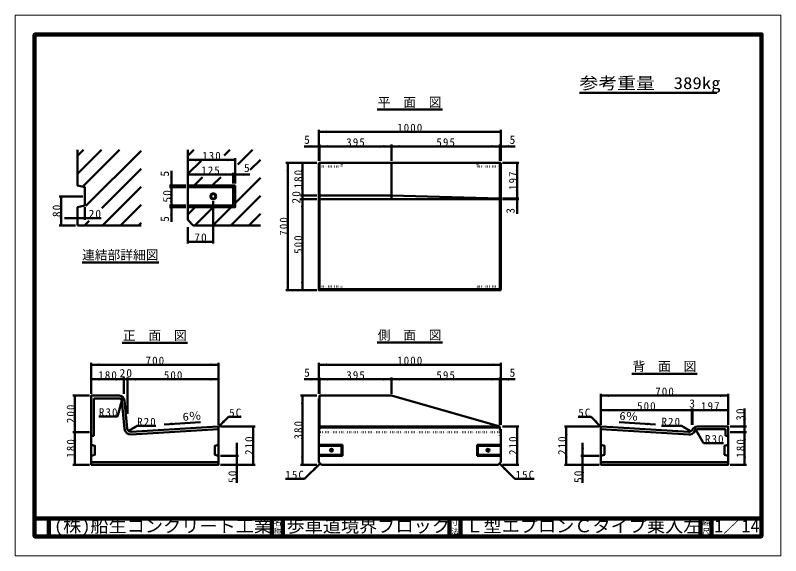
# Model space of a CAD drawing. Units: millimetres, scale not verified, with parts at other scales. Extents: x -2102 to 2102, y -1485 to 1485.
import ezdxf
from ezdxf.enums import TextEntityAlignment as Align

# ---------------------------------------------------------------- set-up
doc = ezdxf.new("R2010")
doc.units = ezdxf.units.MM
doc.header["$LTSCALE"] = 5
doc.linetypes.add('DOTTED', pattern=[1.75, 0.25, -1.5])
doc.layers.add('0-0_V-nasSTD', color=7, linetype='Continuous', lineweight=50)
doc.layers.add('0-1_0', color=7, linetype='Continuous', lineweight=50)
doc.styles.add('ＭＳ ゴシック', font='')
doc.styles.get('ＭＳ ゴシック').set_extended_font_data('MS Gothic')

msp = doc.modelspace()

# ---------------------------------------------------------------- linework, layer by layer
at = {"layer": '0-0_V-nasSTD', "lineweight": 100}
for p, q in [((-1997.5, 1380), (-1997.5, -1380)), ((-1917.5, -1280), (-1917.5, -1380)), ((-692.5, -1280), (-692.5, -1380)), ((-632.5, -1280), (-632.5, -1380)), ((282.5, -1280), (282.5, -1380)), ((342.5, -1280), (342.5, -1380)), ((1662.5, -1280), (1662.5, -1380)), ((1722.5, -1280), (1722.5, -1380)), ((-1997.5, -1380), (1997.5, -1380))]:
    msp.add_line(p, q, dxfattribs=at)
at = {"layer": '0-0_V-nasSTD'}
for p, q in [((-435.588, 854.629), (-435.588, 684.629)), ((564.412, 844.629), (-435.588, 844.629)), ((564.412, 854.629), (564.412, 684.629)), ((-435.588, 764.629), (-515.588, 764.629)), ((-435.588, 764.629), (-430.588, 764.629)), ((-430.588, 774.629), (-430.588, 684.629)), ((-35.588, 764.629), (-430.588, 764.629)), ((-35.588, 774.629), (-35.588, 684.629)), ((559.412, 764.629), (-35.588, 764.629)), ((559.412, 774.629), (559.412, 684.629)), ((564.412, 764.629), (559.412, 764.629)), ((564.412, 764.629), (644.412, 764.629)), ((-1761.343, 712.323), (-1728.62, 745.047)), ((-1761.343, 613.328), (-1629.625, 745.047)), ((-1732.772, 542.904), (-1530.63, 745.047)), ((-1714.272, 437.409), (-1411.343, 740.338)), ((-1154.793, 745.047), (-1154.793, 360.047)), ((-1154.793, 712.323), (-1122.069, 745.047)), ((-924.08, 745.047), (-954.937, 714.189)), ((-880.651, 664.48), (-800.085, 745.047)), ((-1154.793, 690.047), (-894.793, 690.047)), ((-1154.793, 613.328), (-1082.217, 685.905)), ((-894.793, 700.047), (-894.793, 560.047)), ((-811.528, 634.942), (-754.793, 691.343)), ((-615.588, 674.629), (-445.588, 674.629)), ((-605.588, 674.629), (-605.588, -25.371)), ((-525.588, 674.629), (-525.588, 494.629)), ((564.412, 674.629), (-435.588, 674.629)), ((-430.588, 674.629), (-430.588, -25.371)), ((-35.588, 474.629), (-35.588, 674.629)), ((559.412, 674.629), (559.412, -25.371)), ((564.412, 674.629), (564.412, -25.371)), ((664.412, 674.629), (574.412, 674.629)), ((654.412, 674.629), (654.412, 477.629)), ((-1627.011, 425.676), (-1411.343, 641.343)), ((-1244.793, 550.047), (-1244.793, 630.047)), ((-1154.793, 610.047), (-904.793, 610.047)), ((-1119.08, 550.047), (-1073.222, 595.905)), ((-1020.085, 550.047), (-974.227, 595.905)), ((-904.793, 620.047), (-904.793, 560.047)), ((-904.793, 610.047), (-894.793, 610.047)), ((-894.793, 610.047), (-814.793, 610.047)), ((-894.793, 452.348), (-754.793, 592.348)), ((-1254.793, 550.047), (-1164.793, 550.047)), ((-1154.793, 425.047), (-1154.793, 555.047)), ((-1154.793, 550.047), (-894.793, 550.047)), ((-904.793, 540.047), (-894.793, 550.047)), ((-1623.645, 330.047), (-1411.343, 542.348)), ((-1254.793, 540.047), (-1164.793, 540.047)), ((-1731.343, 490.047), (-1861.343, 490.047)), ((-1851.343, 490.047), (-1851.343, 330.047)), ((-1014.793, 464.047), (-1014.793, 230.047)), ((-918.1, 330.047), (-754.793, 493.353)), ((-535.588, 494.629), (-445.588, 494.629)), ((-535.588, 474.629), (-445.588, 474.629)), ((-525.588, 474.629), (-525.588, 494.629)), ((-525.588, -25.371), (-525.588, 474.629)), ((564.412, 474.629), (-435.588, 474.629)), ((664.412, 477.629), (574.412, 477.629)), ((664.412, 474.629), (574.412, 474.629)), ((654.412, 474.629), (654.412, 477.629)), ((654.412, 474.629), (654.412, 394.629)), ((-1761.343, 430.047), (-1761.343, 330.047)), ((-1721.343, 430.047), (-1721.343, 360.047)), ((-1524.65, 330.047), (-1411.343, 443.353)), ((-1254.793, 440.047), (-1164.793, 440.047)), ((-1254.793, 430.047), (-1164.793, 430.047)), ((-1244.793, 430.047), (-1244.793, 350.047)), ((-1154.793, 440.047), (-904.793, 440.047)), ((-1154.793, 390.338), (-1115.085, 430.047)), ((-1116.09, 330.047), (-1016.09, 430.047)), ((-1017.095, 330.047), (-917.095, 430.047)), ((-904.793, 440.047), (-894.793, 430.047)), ((-819.105, 330.047), (-754.793, 394.358)), ((-1831.343, 370.047), (-1761.343, 370.047)), ((-1722.64, 330.047), (-1697.452, 355.235)), ((-1425.655, 330.047), (-1411.343, 344.358)), ((-1154.793, 360.047), (-1124.793, 330.047)), ((-1771.343, 330.047), (-1861.343, 330.047)), ((-1411.343, 330.047), (-1761.343, 330.047)), ((-1154.793, 230.047), (-1154.793, 320.047)), ((-1124.793, 330.047), (-754.793, 330.047)), ((-1154.793, 240.047), (-1014.793, 240.047)), ((-615.588, -25.371), (-445.588, -25.371)), ((559.412, -20.371), (-430.588, -20.371)), ((-1685.588, -425.371), (-1685.588, -595.371)), ((-1685.588, -435.371), (-985.588, -435.371)), ((-985.588, -425.371), (-985.588, -765.371)), ((-435.588, -425.371), (-435.588, -595.371)), ((564.412, -435.371), (-435.588, -435.371)), ((564.412, -425.371), (564.412, -765.371)), ((-1685.588, -515.371), (-1505.588, -515.371)), ((-1505.588, -505.371), (-1505.588, -595.371)), ((-1505.588, -515.371), (-1485.588, -515.371)), ((-1485.588, -505.371), (-1485.588, -705.371)), ((-1485.588, -515.371), (-985.588, -515.371)), ((-435.588, -515.371), (-515.588, -515.371)), ((-435.588, -515.371), (-430.588, -515.371)), ((-430.588, -505.371), (-430.588, -595.371)), ((-35.588, -515.371), (-430.588, -515.371)), ((-35.588, -505.371), (-35.588, -595.371)), ((559.412, -515.371), (-35.588, -515.371)), ((559.412, -505.371), (559.412, -765.371)), ((564.412, -515.371), (559.412, -515.371)), ((564.412, -515.371), (644.412, -515.371)), ((-1695.588, -605.371), (-1785.588, -605.371)), ((-1775.588, -605.371), (-1775.588, -805.371)), ((-1670.588, -620.371), (-1532.738, -620.371)), ((-1670.588, -825.371), (-1670.588, -620.371)), ((-1512.608, -613.127), (-1541.078, -719.379)), ((-535.588, -605.371), (-445.588, -605.371)), ((-525.588, -605.371), (-525.588, -985.371)), ((-435.588, -620.371), (-435.588, -970.371)), ((-435.588, -620.371), (-430.588, -620.371)), ((-35.588, -605.371), (559.412, -775.371)), ((1114.412, -595.371), (1114.412, -765.371)), ((1814.412, -605.371), (1114.412, -605.371)), ((1814.412, -595.371), (1814.412, -765.371)), ((-1517.812, -633.878), (-1502.428, -787.727)), ((-1502.887, -632.386), (-1487.502, -786.234)), ((1614.412, -685.371), (1114.412, -685.371)), ((1614.412, -675.371), (1614.412, -765.371)), ((1617.412, -685.371), (1614.412, -685.371)), ((1617.412, -675.371), (1617.412, -765.371)), ((1814.412, -685.371), (1617.412, -685.371)), ((1904.412, -775.371), (1904.412, -675.371)), ((-1643.078, -719.379), (-1541.078, -719.379)), ((-1285.222, -763.227), (-1085.588, -751.128)), ((-988.088, -777.871), (-931.52, -721.302)), ((-931.52, -721.302), (-861.52, -721.302)), ((1060.343, -721.302), (990.343, -721.302)), ((1116.912, -777.871), (1060.343, -721.302)), ((1414.045, -763.227), (1214.412, -751.128)), ((-1480.566, -799.472), (-1432.935, -771.972)), ((-990.588, -775.371), (-1466.391, -804.207)), ((-985.588, -790.095), (-1465.484, -819.18)), ((-1432.935, -771.972), (-1330.935, -771.972)), ((-990.588, -775.371), (-985.588, -780.371)), ((-975.588, -775.371), (-785.588, -775.371)), ((-795.588, -775.371), (-795.588, -985.371)), ((-430.588, -790.095), (-435.588, -790.095)), ((559.412, -775.371), (-430.588, -775.371)), ((559.412, -780.371), (-430.588, -780.371)), ((564.412, -970.371), (564.412, -790.095)), ((664.412, -775.371), (574.412, -775.371)), ((654.412, -775.371), (654.412, -985.371)), ((1104.412, -775.371), (914.412, -775.371)), ((924.412, -775.371), (924.412, -985.371)), ((1119.412, -775.371), (1114.412, -780.371)), ((1114.412, -790.095), (1597.064, -819.347)), ((1119.412, -775.371), (1597.971, -804.374)), ((1447.72, -771.432), (1557.72, -771.432)), ((1609.682, -801.432), (1557.72, -771.432)), ((1628.632, -779.949), (1678.632, -866.551)), ((1799.412, -790.371), (1644.561, -790.371)), ((1799.412, -825.371), (1799.412, -790.371)), ((1824.412, -775.371), (1914.412, -775.371)), ((1904.412, -775.371), (1904.412, -805.371)), ((-1695.588, -805.371), (-1785.588, -805.371)), ((-1775.588, -805.371), (-1775.588, -985.371)), ((-1670.588, -825.371), (-1685.588, -825.371)), ((1799.412, -825.371), (1814.412, -825.371)), ((1824.412, -805.371), (1914.412, -805.371)), ((1904.412, -805.371), (1904.412, -985.371)), ((-885.588, -865.371), (-885.588, -935.371)), ((-435.588, -875.371), (-305.588, -875.371)), ((-435.588, -880.371), (-310.588, -880.371)), ((-305.588, -875.371), (-305.588, -935.371)), ((434.412, -875.371), (564.412, -875.371)), ((434.412, -875.371), (434.412, -935.371)), ((434.412, -875.371), (439.412, -880.371)), ((439.412, -880.371), (564.412, -880.371)), ((439.412, -930.371), (439.412, -880.371)), ((1014.412, -865.371), (1014.412, -935.371)), ((1678.632, -866.551), (1788.632, -866.551)), ((-975.588, -935.371), (-875.588, -935.371)), ((-885.588, -935.371), (-885.588, -985.371)), ((-435.588, -930.371), (-310.588, -930.371)), ((-435.588, -935.371), (-305.588, -935.371)), ((-310.588, -930.371), (-305.588, -935.371)), ((439.412, -930.371), (434.412, -935.371)), ((434.412, -935.371), (564.412, -935.371)), ((439.412, -930.371), (564.412, -930.371)), ((1104.412, -935.371), (1004.412, -935.371)), ((1014.412, -935.371), (1014.412, -985.371)), ((-1695.588, -985.371), (-1785.588, -985.371)), ((-985.588, -970.371), (-1685.588, -970.371)), ((-975.588, -985.371), (-785.588, -985.371)), ((-885.588, -985.371), (-885.588, -1085.371)), ((-535.588, -985.371), (-445.588, -985.371)), ((-428.088, -977.871), (-512.941, -1062.724)), ((-435.588, -970.371), (-420.588, -985.371)), ((-420.588, -985.371), (549.412, -985.371)), ((564.412, -970.371), (549.412, -985.371)), ((556.912, -977.871), (641.765, -1062.724)), ((664.412, -985.371), (574.412, -985.371)), ((1104.412, -985.371), (914.412, -985.371)), ((1014.412, -985.371), (1014.412, -1085.371)), ((1114.412, -970.371), (1814.412, -970.371)), ((1824.412, -985.371), (1914.412, -985.371)), ((-512.941, -1062.724), (-618.941, -1062.724)), ((641.765, -1062.724), (747.765, -1062.724))]:
    msp.add_line(p, q, dxfattribs=at)
at = {"layer": '0-0_V-nasSTD', "linetype": 'DOTTED'}
for p, q in [((-305.588, 674.629), (-310.588, 654.629)), ((-435.588, 654.629), (-310.588, 654.629)), ((-435.588, -5.371), (-310.588, -5.371)), ((-305.588, -25.371), (-310.588, -5.371)), ((-430.588, -790.095), (-430.588, -825.371)), ((559.412, -790.095), (559.412, -825.371)), ((564.412, -805.383), (-435.588, -805.383)), ((-435.588, -825.371), (-430.588, -825.371)), ((564.412, -825.371), (559.412, -825.371))]:
    msp.add_line(p, q, dxfattribs=at)
at = {"layer": '0-0_V-nasSTD', "lineweight": 18}
for points in [[(-2102.5, -1485), (-2102.5, 1485), (2102.5, 1485), (2102.5, -1485)], [(-2002.5, -1385), (-2002.5, 1385), (2002.5, 1385), (2002.5, -1385)]]:
    msp.add_lwpolyline(points, close=True, dxfattribs=at)
at = {"layer": '0-0_V-nasSTD', "lineweight": 100}
msp.add_lwpolyline([(1997.5, -1380), (1997.5, 1380), (-1997.5, 1380)], dxfattribs=at)
at = {"layer": '0-0_V-nasSTD'}
for points in [[(-1761.343, 745.047), (-1761.343, 550.047), (-1721.343, 540.047), (-1721.343, 440.047), (-1761.343, 430.047)], [(-435.588, 674.629), (-435.588, -25.371), (564.412, -25.371)], [(-1244.793, 550.047), (-1244.793, 540.047), (-1244.793, 440.047), (-1244.793, 430.047)], [(-894.793, 550.047), (-894.793, 430.047), (-1154.793, 430.047)], [(-1154.793, 540.047), (-904.793, 540.047), (-904.793, 440.047)], [(-435.588, 494.629), (-35.588, 494.629), (559.412, 477.629), (564.412, 477.629)], [(-1761.343, 370.047), (-1721.343, 370.047), (-1631.343, 370.047)], [(-985.588, -780.371), (-985.588, -985.371), (-1685.588, -985.371), (-1685.588, -605.371), (-1532.738, -605.371)], [(-35.588, -605.371), (-430.588, -605.371), (-430.588, -790.095)], [(559.412, -775.371), (559.412, -790.095), (564.412, -790.095)], [(1114.412, -780.371), (1114.412, -985.371), (1814.412, -985.371), (1814.412, -775.371), (1644.561, -775.371)], [(-1685.588, -875.371), (-1665.588, -880.371), (-1665.588, -930.371), (-1685.588, -935.371)], [(-985.588, -875.371), (-1005.588, -880.371), (-1005.588, -930.371), (-985.588, -935.371)], [(-310.588, -930.371), (-310.588, -880.371), (-305.588, -875.371)], [(1114.412, -875.371), (1134.412, -880.371), (1134.412, -930.371), (1114.412, -935.371)], [(1814.412, -875.371), (1794.412, -880.371), (1794.412, -930.371), (1814.412, -935.371)]]:
    msp.add_lwpolyline(points, dxfattribs=at)
at = {"layer": '0-0_V-nasSTD', "linetype": 'DOTTED'}
for points in [[(434.412, 674.629), (439.412, 654.629), (564.412, 654.629)], [(434.412, -25.371), (439.412, -5.371), (564.412, -5.371)]]:
    msp.add_lwpolyline(points, dxfattribs=at)
at = {"layer": '0-0_V-nasSTD'}
for centre, radius in [((-1014.793, 490.047), 16), ((-1014.793, 490.047), 12), ((-365.588, -905.371), 8), ((-365.588, -905.371), 6), ((494.412, -905.371), 8), ((494.412, -905.371), 6)]:
    msp.add_circle(centre, radius, dxfattribs=at)
for centre, radius, start, end in [((-1532.738, -635.371), 30, 5.71059, 90), ((-1532.738, -635.371), 15, 5.71059, 90), ((-1467.601, -784.244), 35, 185.71059, 273.46823), ((-1467.601, -784.244), 20, 185.71059, 273.46823), ((1599.181, -784.411), 20, 266.53177, 336.81163), ((1644.561, -805.371), 30, 90, 154.14115), ((1644.561, -805.371), 15, 90, 157.20782), ((1599.181, -784.411), 35, 266.53177, 334.35292)]:
    msp.add_arc(centre, radius, start, end, dxfattribs=at)
for points in [[(-435.588, 844.629), (-390.588, 837.129), (-390.588, 852.129)], [(519.412, 837.129), (519.412, 852.129), (564.412, 844.629)], [(-480.588, 757.129), (-480.588, 772.129), (-435.588, 764.629)], [(-430.588, 764.629), (-385.588, 757.129), (-385.588, 772.129)], [(-80.588, 757.129), (-80.588, 772.129), (-35.588, 764.629)], [(-35.588, 764.629), (9.412, 757.129), (9.412, 772.129)], [(514.412, 757.129), (514.412, 772.129), (559.412, 764.629)], [(514.412, 757.129), (514.412, 772.129), (559.412, 764.629)], [(564.412, 764.629), (609.412, 757.129), (609.412, 772.129)], [(-1154.793, 690.047), (-1109.793, 682.547), (-1109.793, 697.547)], [(-939.793, 682.547), (-939.793, 697.547), (-894.793, 690.047)], [(-613.088, 629.629), (-605.588, 674.629), (-598.088, 629.629)], [(-533.088, 629.629), (-525.588, 674.629), (-518.088, 629.629)], [(646.912, 629.629), (654.412, 674.629), (661.912, 629.629)], [(-1252.293, 595.047), (-1244.793, 550.047), (-1237.293, 595.047)], [(-1154.793, 610.047), (-1109.793, 602.547), (-1109.793, 617.547)], [(-949.793, 602.547), (-949.793, 617.547), (-904.793, 610.047)], [(-894.793, 610.047), (-849.793, 602.547), (-849.793, 617.547)], [(-1252.293, 495.047), (-1244.793, 540.047), (-1237.293, 495.047)], [(-533.088, 539.629), (-525.588, 494.629), (-518.088, 539.629)], [(646.912, 522.629), (654.412, 477.629), (661.912, 522.629)], [(-1858.843, 445.047), (-1851.343, 490.047), (-1843.843, 445.047)], [(-1252.293, 485.047), (-1244.793, 440.047), (-1237.293, 485.047)], [(-533.088, 429.629), (-525.588, 474.629), (-518.088, 429.629)], [(646.912, 429.629), (654.412, 474.629), (661.912, 429.629)], [(-1252.293, 385.047), (-1244.793, 430.047), (-1237.293, 385.047)], [(-1858.843, 375.047), (-1851.343, 330.047), (-1843.843, 375.047)], [(-1806.343, 362.547), (-1806.343, 377.547), (-1761.343, 370.047)], [(-1721.343, 370.047), (-1676.343, 362.547), (-1676.343, 377.547)], [(-1154.793, 240.047), (-1109.793, 232.547), (-1109.793, 247.547)], [(-1059.793, 232.547), (-1059.793, 247.547), (-1014.793, 240.047)], [(-613.088, 19.629), (-605.588, -25.371), (-598.088, 19.629)], [(-533.088, 19.629), (-525.588, -25.371), (-518.088, 19.629)], [(-1685.588, -435.371), (-1640.588, -442.871), (-1640.588, -427.871)], [(-1030.588, -442.871), (-1030.588, -427.871), (-985.588, -435.371)], [(-435.588, -435.371), (-390.588, -442.871), (-390.588, -427.871)], [(519.412, -442.871), (519.412, -427.871), (564.412, -435.371)], [(-1685.588, -515.371), (-1640.588, -522.871), (-1640.588, -507.871)], [(-1550.588, -522.871), (-1550.588, -507.871), (-1505.588, -515.371)], [(-1485.588, -515.371), (-1440.588, -522.871), (-1440.588, -507.871)], [(-1030.588, -522.871), (-1030.588, -507.871), (-985.588, -515.371)], [(-480.588, -522.871), (-480.588, -507.871), (-435.588, -515.371)], [(-430.588, -515.371), (-385.588, -522.871), (-385.588, -507.871)], [(-80.588, -522.871), (-80.588, -507.871), (-35.588, -515.371)], [(-35.588, -515.371), (9.412, -522.871), (9.412, -507.871)], [(514.412, -522.871), (514.412, -507.871), (559.412, -515.371)], [(514.412, -522.871), (514.412, -507.871), (559.412, -515.371)], [(564.412, -515.371), (609.412, -522.871), (609.412, -507.871)], [(-1783.088, -650.371), (-1775.588, -605.371), (-1768.088, -650.371)], [(-1531.499, -654.653), (-1517.01, -658.535), (-1512.608, -613.127)], [(-533.088, -650.371), (-525.588, -605.371), (-518.088, -650.371)], [(1114.412, -605.371), (1159.412, -612.871), (1159.412, -597.871)], [(1769.412, -612.871), (1769.412, -597.871), (1814.412, -605.371)], [(1114.412, -685.371), (1159.412, -692.871), (1159.412, -677.871)], [(1569.412, -692.871), (1569.412, -677.871), (1614.412, -685.371)], [(1617.412, -685.371), (1662.412, -692.871), (1662.412, -677.871)], [(1769.412, -692.871), (1769.412, -677.871), (1814.412, -685.371)], [(-1285.222, -763.227), (-1240.758, -753.019), (-1239.851, -767.991)], [(-988.088, -777.871), (-961.572, -740.748), (-950.965, -751.354)], [(1079.789, -751.354), (1090.395, -740.748), (1116.912, -777.871)], [(1368.674, -767.991), (1369.582, -753.019), (1414.045, -763.227)], [(1896.912, -730.371), (1904.412, -775.371), (1911.912, -730.371)], [(-1783.088, -760.371), (-1775.588, -805.371), (-1768.088, -760.371)], [(-1480.566, -799.472), (-1445.345, -770.477), (-1437.845, -783.467)], [(-803.088, -820.371), (-795.588, -775.371), (-788.088, -820.371)], [(646.912, -820.371), (654.412, -775.371), (661.912, -820.371)], [(916.912, -820.371), (924.412, -775.371), (931.912, -820.371)], [(1566.961, -785.428), (1574.461, -772.437), (1609.682, -801.432)], [(1628.632, -779.949), (1644.637, -822.67), (1657.628, -815.17)], [(-1783.088, -850.371), (-1775.588, -805.371), (-1768.088, -850.371)], [(1896.912, -850.371), (1904.412, -805.371), (1911.912, -850.371)], [(-893.088, -890.371), (-885.588, -935.371), (-878.088, -890.371)], [(1006.912, -890.371), (1014.412, -935.371), (1021.912, -890.371)], [(-1783.088, -940.371), (-1775.588, -985.371), (-1768.088, -940.371)], [(-803.088, -940.371), (-795.588, -985.371), (-788.088, -940.371)], [(-533.088, -940.371), (-525.588, -985.371), (-518.088, -940.371)], [(646.912, -940.371), (654.412, -985.371), (661.912, -940.371)], [(916.912, -940.371), (924.412, -985.371), (931.912, -940.371)], [(1896.912, -940.371), (1904.412, -985.371), (1911.912, -940.371)], [(-893.088, -1030.371), (-885.588, -985.371), (-878.088, -1030.371)], [(-465.211, -1004.387), (-454.605, -1014.994), (-428.088, -977.871)], [(556.912, -977.871), (583.428, -1014.994), (594.035, -1004.387)], [(1006.912, -1030.371), (1014.412, -985.371), (1021.912, -1030.371)]]:
    msp.add_solid(points, dxfattribs=at)
at = {"layer": '0-1_0'}
for p, q in [((1752.5, 1059.806), (997, 1059.806)), ((243.912, 966.396), (-115.088, 966.396)), ((-1735.816, 127.145), (-1314.556, 127.145)), ((-1515.088, -315.371), (-1156.088, -315.371)), ((243.912, -313.604), (-115.088, -313.604)), ((1643.912, -485.371), (1284.912, -485.371))]:
    msp.add_line(p, q, dxfattribs=at)
at = {"layer": '0-1_0', "lineweight": 100}
msp.add_line((-1997.5, -1280), (1997.5, -1280), dxfattribs=at)

# ---------------------------------------------------------------- texts
at = {"layer": '0-0_V-nasSTD', "style": 'ＭＳ ゴシック'}
for s, height, width, p in [('参考重量\u3000389kg', 65.98, 1.15, (997, 1059.806)), ('(株)船生コンクリート工業', 69.65, 1.05, (-1889.221, -1377.45)), ('歩車道境界ブロック', 69.65, 1.05, (-612.5, -1377.53)), ('Ｌ型エプロンＣタイプ乗入左', 69.65, 1.05, (370, -1377.492)), ('1／14', 69.65, 1.05, (1737.5, -1377.418))]:
    msp.add_text(s, height=height, dxfattribs=dict(at, width=width)).set_placement(p, align=Align.BOTTOM_LEFT)
for s, height, p in [('平\u3000面\u3000図', 51.32, (-111.096, 966.396)), ('5', 45.82, (-515.588, 764.629)), ('5', 45.82, (613.162, 764.629)), ('5', 45.82, (-846.043, 610.047)), ('連結部詳細図', 51.32, (-1735.816, 127.145)), ('正\u3000面\u3000図', 51.32, (-1511.088, -315.371)), ('側\u3000面\u3000図', 51.32, (-111.096, -313.604)), ('背\u3000面\u3000図', 51.32, (1288.904, -485.371)), ('5', 45.82, (-515.588, -515.371)), ('5', 45.82, (613.162, -515.371)), ('3', 45.82, (1600.287, -685.371)), ('名', 30.79, (-683.518, -1326.001)), ('寸', 30.79, (291.482, -1326.001)), ('縮', 30.79, (1671.482, -1326.001)), ('称', 30.79, (-683.524, -1375.99)), ('法', 30.79, (291.476, -1375.99)), ('尺', 30.79, (1671.476, -1375.99))]:
    msp.add_text(s, height=height, dxfattribs=at).set_placement(p, align=Align.BOTTOM_LEFT)
for s, p in [('5', (-1244.793, 598.797)), ('3', (654.412, 394.629)), ('5', (-1244.793, 350.047))]:
    msp.add_text(s, height=45.82, rotation=90, dxfattribs=at).set_placement(p, align=Align.BOTTOM_LEFT)
at = {"layer": '0-0_V-nasSTD', "style": 'ＭＳ ゴシック', "width": 1.15}
for rotation, p in [(3.468, (-1181.412, -756.936)), (356.532, (1214.412, -751.128))]:
    msp.add_text('6％', height=43.99, rotation=rotation, dxfattribs=at).set_placement(p, align=Align.BOTTOM_LEFT)
at = {"layer": '0-0_V-nasSTD', "attachment_point": 7, "style": 'ＭＳ ゴシック'}
for s, insert, char_height in [('\\T1.2;1000', (-4.588, 844.629), 43.99), ('\\T1.2;395', (-284.088, 764.629), 43.99), ('\\T1.2;595', (210.912, 764.629), 43.99), ('\\T1.2;130', (-1075.793, 690.047), 43.99), ('\\T1.2;125', (-1080.793, 610.047), 43.99), ('\\T1.19;20', (-1699.843, 370.047), 45.82), ('\\T1.19;70', (-1119.043, 240.047), 45.82), ('\\T1.2;700', (-1386.588, -435.371), 43.99), ('\\T1.2;1000', (-4.588, -435.371), 43.99), ('\\T1.19;20', (-1529.838, -505.371), 45.82), ('\\T1.2;180', (-1646.588, -515.371), 43.99), ('\\T1.2;500', (-1286.588, -515.371), 43.99), ('\\T1.2;395', (-284.088, -515.371), 43.99), ('\\T1.2;595', (210.912, -515.371), 43.99), ('\\T1.2;700', (1413.412, -605.371), 43.99), ('\\T1.2;500', (1313.412, -685.371), 43.99), ('\\T1.2;197', (1664.912, -685.371), 43.99), ('\\T1.2;R30', (-1643.078, -719.379), 43.99), ('\\T1.2;5C', (-927.52, -721.302), 43.99), ('\\T1.2;5C', (990.343, -721.302), 43.99), ('\\T1.2;R20', (-1432.935, -771.972), 43.99), ('\\T1.2;R20', (1447.72, -771.432), 43.99), ('\\T1.2;R30', (1686.632, -866.551), 43.99), ('\\T1.2;15C', (-618.941, -1062.724), 43.99), ('\\T1.2;15C', (645.765, -1062.724), 43.99)]:
    msp.add_mtext(s, dxfattribs=dict(at, insert=insert, char_height=char_height))
at = {"layer": '0-0_V-nasSTD', "attachment_point": 7, "rotation": 90, "style": 'ＭＳ ゴシック'}
for s, insert, char_height in [('\\T1.2;180', (-525.588, 533.629), 43.99), ('\\T1.2;197', (654.412, 525.129), 43.99), ('\\T1.19;50', (-1244.793, 455.797), 45.82), ('\\T1.19;20', (-535.588, 450.379), 45.82), ('\\T1.19;80', (-1851.343, 375.797), 45.82), ('\\T1.2;700', (-605.588, 273.629), 43.99), ('\\T1.2;500', (-525.588, 173.629), 43.99), ('\\T1.2;200', (-1775.588, -756.371), 43.99), ('\\T1.19;30', (1904.412, -743.871), 45.82), ('\\T1.2;380', (-525.588, -846.371), 43.99), ('\\T1.2;210', (-795.588, -931.371), 43.99), ('\\T1.2;210', (654.412, -931.371), 43.99), ('\\T1.2;210', (924.412, -931.371), 43.99), ('\\T1.2;180', (-1775.588, -946.371), 43.99), ('\\T1.2;180', (1904.412, -946.371), 43.99), ('\\T1.19;50', (-885.588, -1085.371), 45.82), ('\\T1.19;50', (1014.412, -1085.371), 45.82)]:
    msp.add_mtext(s, dxfattribs=dict(at, insert=insert, char_height=char_height))

doc.saveas('drawing.dxf')
